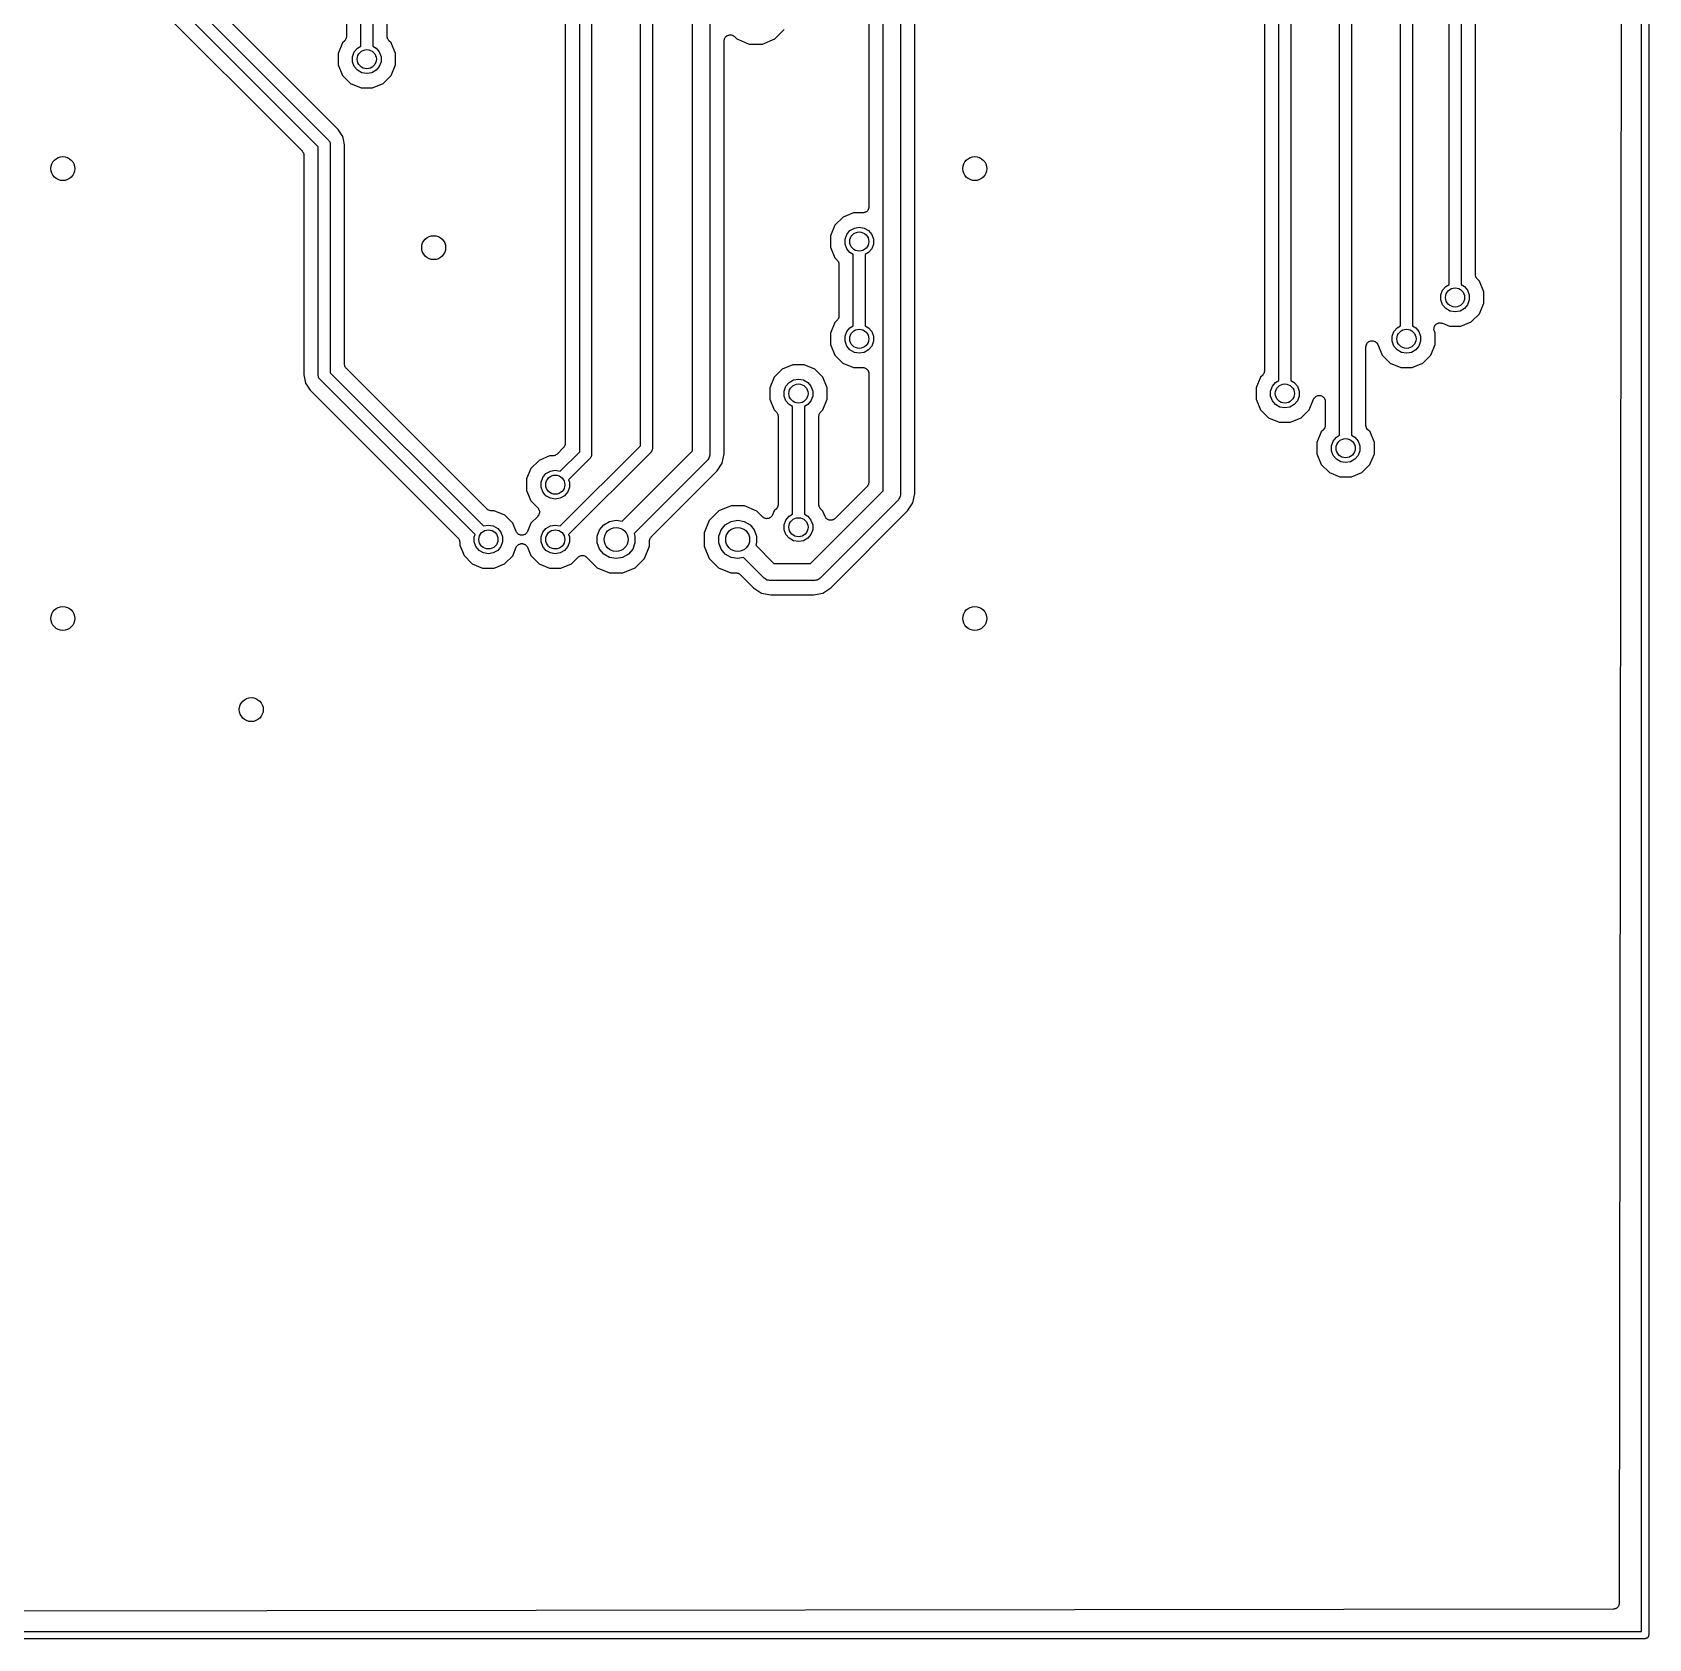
# Model space of a CAD drawing. Extents: x 25 to 125, y -125 to -25.
# Drawn here: x 91.31 to 125.08, y -125.08 to -91.51 of the extents above; entities that cross this region are included whole.
import ezdxf

# ---------------------------------------------------------------- set-up
doc = ezdxf.new("R2010")
doc.units = 0
doc.header["$MEASUREMENT"] = 0
doc.layers.add('BLACK', color=7, linetype='CONTINUOUS')

msp = doc.modelspace()

# ---------------------------------------------------------------- linework, layer by layer
at = {"layer": 'Black'}
for p, q in [((124.925, -124.925), (124.925, -25.075)), ((125.075, -25), (125.075, -125)), ((124.587, -25.5272), (124.46, -124.333)), ((105.103, -100.255), (105.103, -47.1916)), ((105.463, -47.117), (105.463, -100.33)), ((102.745, -100.278), (102.745, -55.5153)), ((102.995, -55.5153), (102.995, -100.33)), ((104.015, -100.151), (104.015, -55.5153)), ((104.265, -55.5153), (104.265, -100.203)), ((109.445, -72.562), (109.445, -101.164)), ((109.745, -101.152), (109.745, -72.5745)), ((109.085, -101.09), (109.085, -72.6366)), ((119.89, -97.6467), (119.89, -73.2038)), ((120.14, -73.152), (120.14, -97.6467)), ((118.62, -99.9327), (118.62, -74.4383)), ((118.87, -74.4383), (118.87, -99.9327)), ((117.35, -98.7897), (117.35, -76.2163)), ((117.6, -76.2163), (117.6, -98.7897)), ((117.05, -76.5004), (117.05, -98.5838)), ((97.873, -77.4825), (97.873, -91.5988)), ((98.173, -91.8047), (98.173, -77.47)), ((98.423, -77.5218), (98.423, -91.8047)), ((98.723, -91.5989), (98.723, -77.6986)), ((120.906, -96.6291), (120.906, -78.1761)), ((121.156, -78.1344), (121.156, -96.6291)), ((121.456, -96.5773), (121.456, -78.1469)), ((102.445, -85.8576), (102.445, -100.101)), ((108.785, -87.696), (108.785, -95.1581)), ((97.284, -93.9048), (91.9866, -88.6074)), ((92.2, -88.4672), (97.4974, -93.7646)), ((92.898, -89.943), (96.9468, -93.9918)), ((97.7007, -93.5436), (94.8346, -90.6776)), ((106.822, -91.6528), (107.019, -91.456)), ((97.7896, -91.7347), (97.6981, -91.9551)), ((97.8357, -91.6887), (97.7896, -91.7347)), ((97.839, -91.6841), (97.8357, -91.6887)), ((97.8433, -91.6804), (97.839, -91.6841)), ((97.8516, -91.6661), (97.8433, -91.6804)), ((97.8611, -91.6526), (97.8516, -91.6661)), ((97.8625, -91.6471), (97.8611, -91.6526)), ((97.8653, -91.6422), (97.8625, -91.6471)), ((97.8682, -91.626), (97.8653, -91.6422)), ((97.8725, -91.61), (97.8682, -91.626)), ((97.873, -91.5988), (97.872, -91.6044)), ((97.872, -91.6044), (97.8725, -91.61)), ((98.1044, -91.8443), (98.173, -91.8047)), ((98.423, -91.8047), (98.4916, -91.8443)), ((98.724, -91.6044), (98.723, -91.5989)), ((98.7235, -91.6099), (98.724, -91.6044)), ((98.7278, -91.626), (98.7235, -91.6099)), ((98.7307, -91.6424), (98.7278, -91.626)), ((98.7334, -91.6472), (98.7307, -91.6424)), ((98.7349, -91.6525), (98.7334, -91.6472)), ((98.7444, -91.6661), (98.7349, -91.6525)), ((98.7527, -91.6806), (98.7444, -91.6661)), ((98.7569, -91.6841), (98.7527, -91.6806)), ((98.7601, -91.6887), (98.7569, -91.6841)), ((98.807, -91.7356), (98.7601, -91.6887)), ((98.8981, -91.9562), (98.807, -91.7356)), ((105.763, -91.6926), (105.766, -91.6762)), ((105.763, -100.317), (105.763, -91.6926)), ((105.766, -91.6762), (105.767, -91.6597)), ((105.767, -91.6597), (105.77, -91.6547)), ((105.77, -91.6547), (105.771, -91.6492)), ((105.771, -91.6492), (105.779, -91.6348)), ((105.779, -91.6348), (105.786, -91.6197)), ((105.786, -91.6197), (105.79, -91.6158)), ((105.79, -91.6158), (105.793, -91.611)), ((105.793, -91.611), (105.805, -91.6003)), ((105.805, -91.6003), (105.817, -91.5885)), ((105.817, -91.5885), (105.822, -91.5862)), ((105.822, -91.5862), (105.826, -91.5827)), ((105.826, -91.5827), (105.842, -91.577)), ((105.842, -91.577), (105.857, -91.5699)), ((105.857, -91.5699), (105.863, -91.5695)), ((105.863, -91.5695), (105.868, -91.5676)), ((105.868, -91.5676), (105.885, -91.5676)), ((105.885, -91.5676), (105.901, -91.5661)), ((105.901, -91.5661), (105.907, -91.5676)), ((105.907, -91.5676), (105.912, -91.5676)), ((105.912, -91.5676), (105.928, -91.5733)), ((105.928, -91.5733), (105.944, -91.5776)), ((105.944, -91.5776), (105.948, -91.5808)), ((105.948, -91.5808), (105.953, -91.5827)), ((105.953, -91.5827), (105.966, -91.5934)), ((105.966, -91.5934), (105.98, -91.6029)), ((105.98, -91.6029), (106.029, -91.6521)), ((106.029, -91.6521), (106.286, -91.7589)), ((106.286, -91.7589), (106.565, -91.7591)), ((106.565, -91.7591), (106.822, -91.6528)), ((97.6981, -91.9551), (97.6979, -92.1938)), ((98.0014, -92.0227), (98.0372, -91.9244)), ((98.0014, -92.1273), (98.0014, -92.0227)), ((98.0372, -92.2256), (98.0014, -92.1273)), ((98.0372, -91.9244), (98.1044, -91.8443)), ((98.4916, -91.8443), (98.5588, -91.9244)), ((98.5588, -91.9244), (98.5946, -92.0227)), ((98.5946, -92.1273), (98.5588, -92.2256)), ((98.5946, -92.0227), (98.5946, -92.1273)), ((98.8979, -92.1949), (98.8981, -91.9562)), ((97.6979, -92.1938), (97.789, -92.4144)), ((97.789, -92.4144), (97.9577, -92.5834)), ((98.1044, -92.3057), (98.0372, -92.2256)), ((98.195, -92.358), (98.1044, -92.3057)), ((98.298, -92.3761), (98.195, -92.358)), ((98.401, -92.358), (98.298, -92.3761)), ((98.4916, -92.3057), (98.401, -92.358)), ((98.5588, -92.2256), (98.4916, -92.3057)), ((98.6374, -92.584), (98.8064, -92.4153)), ((98.8064, -92.4153), (98.8979, -92.1949)), ((97.9577, -92.5834), (98.1781, -92.6749)), ((98.1781, -92.6749), (98.4168, -92.6751)), ((98.4168, -92.6751), (98.6374, -92.584)), ((97.4974, -93.7646), (97.5005, -93.7691)), ((97.5005, -93.7691), (97.5048, -93.7727)), ((97.5048, -93.7727), (97.5129, -93.7868)), ((97.5129, -93.7868), (97.5223, -93.8002)), ((97.5223, -93.8002), (97.5237, -93.8055)), ((97.5237, -93.8055), (97.5265, -93.8102)), ((97.5265, -93.8102), (97.5293, -93.8263)), ((97.5293, -93.8263), (97.5335, -93.8421)), ((97.5335, -93.8421), (97.533, -93.8476)), ((97.533, -93.8476), (97.534, -93.853)), ((97.534, -93.853), (97.534, -98.6272)), ((97.7993, -93.6913), (97.7007, -93.5436)), ((97.8113, -93.7513), (97.7993, -93.6913)), ((97.834, -93.8655), (97.8113, -93.7513)), ((96.9468, -93.9918), (96.95, -93.9964)), ((96.95, -93.9964), (96.9543, -94)), ((96.9543, -94), (96.9626, -94.0144)), ((96.9626, -94.0144), (96.9721, -94.028)), ((96.9721, -94.028), (96.9735, -94.0334)), ((96.9735, -94.0334), (96.9763, -94.0382)), ((96.9763, -94.0382), (96.9792, -94.0545)), ((96.9792, -94.0545), (96.9835, -94.0706)), ((96.9835, -94.0706), (96.983, -94.0761)), ((96.983, -94.0761), (96.984, -94.0816)), ((96.984, -94.0816), (96.984, -98.6665)), ((97.284, -98.679), (97.284, -93.9048)), ((97.834, -98.4504), (97.834, -93.8655)), ((108.772, -95.2112), (108.768, -95.2217)), ((108.777, -95.2015), (108.772, -95.2112)), ((108.779, -95.1906), (108.777, -95.2015)), ((108.783, -95.1802), (108.779, -95.1906)), ((108.785, -95.1581), (108.783, -95.1691)), ((108.783, -95.1691), (108.783, -95.1802)), ((108.077, -95.5447), (107.985, -95.7651)), ((108.246, -95.376), (108.077, -95.5447)), ((108.466, -95.2849), (108.246, -95.376)), ((108.658, -95.2851), (108.466, -95.2849)), ((108.669, -95.2831), (108.658, -95.2851)), ((108.68, -95.2831), (108.669, -95.2831)), ((108.69, -95.2794), (108.68, -95.2831)), ((108.701, -95.2774), (108.69, -95.2794)), ((108.711, -95.2719), (108.701, -95.2774)), ((108.722, -95.268), (108.711, -95.2719)), ((108.73, -95.2609), (108.722, -95.268)), ((108.74, -95.2554), (108.73, -95.2609)), ((108.747, -95.2469), (108.74, -95.2554)), ((108.755, -95.2397), (108.747, -95.2469)), ((108.761, -95.2301), (108.755, -95.2397)), ((108.768, -95.2217), (108.761, -95.2301)), ((107.985, -95.7651), (107.985, -96.0038)), ((108.288, -95.8327), (108.324, -95.7344)), ((108.288, -95.9373), (108.288, -95.8327)), ((108.324, -95.7344), (108.391, -95.6543)), ((108.391, -95.6543), (108.482, -95.602)), ((108.482, -95.602), (108.585, -95.5839)), ((108.585, -95.5839), (108.688, -95.602)), ((108.688, -95.602), (108.779, -95.6543)), ((108.779, -95.6543), (108.846, -95.7344)), ((108.846, -95.7344), (108.882, -95.8327)), ((108.882, -95.8327), (108.882, -95.9373)), ((107.985, -96.0038), (108.076, -96.2244)), ((108.076, -96.2244), (108.123, -96.2713)), ((108.324, -96.0356), (108.288, -95.9373)), ((108.391, -96.1157), (108.324, -96.0356)), ((108.46, -96.1553), (108.391, -96.1157)), ((108.46, -97.6467), (108.46, -96.1553)), ((108.779, -96.1157), (108.71, -96.1553)), ((108.71, -96.1553), (108.71, -97.6467)), ((108.846, -96.0356), (108.779, -96.1157)), ((108.882, -95.9373), (108.846, -96.0356)), ((108.123, -96.2713), (108.126, -96.2759)), ((108.126, -96.2759), (108.13, -96.2794)), ((108.13, -96.2794), (108.139, -96.2939)), ((108.139, -96.2939), (108.148, -96.3075)), ((108.148, -96.3075), (108.15, -96.3128)), ((108.15, -96.3128), (108.152, -96.3176)), ((108.152, -96.3176), (108.155, -96.334)), ((108.155, -96.334), (108.16, -96.3501)), ((108.16, -96.3501), (108.159, -96.3556)), ((108.159, -96.3556), (108.16, -96.3611)), ((108.16, -96.3611), (108.16, -97.4408)), ((120.77, -96.9028), (120.837, -96.8227)), ((120.837, -96.8227), (120.906, -96.7831)), ((120.906, -96.7831), (120.906, -96.6291)), ((121.156, -96.6291), (121.156, -96.7831)), ((121.156, -96.7831), (121.225, -96.8227)), ((121.225, -96.8227), (121.292, -96.9028)), ((121.457, -96.5828), (121.456, -96.5773)), ((121.456, -96.5883), (121.457, -96.5828)), ((121.461, -96.6044), (121.456, -96.5883)), ((121.464, -96.6208), (121.461, -96.6044)), ((121.466, -96.6256), (121.464, -96.6208)), ((121.468, -96.6309), (121.466, -96.6256)), ((121.477, -96.6445), (121.468, -96.6309)), ((121.486, -96.659), (121.477, -96.6445)), ((121.49, -96.6625), (121.486, -96.659)), ((121.493, -96.6671), (121.49, -96.6625)), ((121.54, -96.714), (121.493, -96.6671)), ((121.631, -96.9346), (121.54, -96.714)), ((120.734, -97.0011), (120.77, -96.9028)), ((120.734, -97.1057), (120.734, -97.0011)), ((120.77, -97.204), (120.734, -97.1057)), ((120.837, -97.2841), (120.77, -97.204)), ((121.292, -97.204), (121.225, -97.2841)), ((121.292, -96.9028), (121.328, -97.0011)), ((121.328, -97.1057), (121.292, -97.204)), ((121.328, -97.0011), (121.328, -97.1057)), ((121.539, -97.3937), (121.631, -97.1733)), ((121.631, -97.1733), (121.631, -96.9346)), ((108.077, -97.5767), (107.985, -97.7971)), ((108.123, -97.5307), (108.077, -97.5767)), ((108.126, -97.5261), (108.123, -97.5307)), ((108.13, -97.5224), (108.126, -97.5261)), ((108.139, -97.5081), (108.13, -97.5224)), ((108.148, -97.4946), (108.139, -97.5081)), ((108.15, -97.4891), (108.148, -97.4946)), ((108.152, -97.4842), (108.15, -97.4891)), ((108.155, -97.468), (108.152, -97.4842)), ((108.16, -97.452), (108.155, -97.468)), ((108.16, -97.4408), (108.159, -97.4464)), ((108.159, -97.4464), (108.16, -97.452)), ((120.928, -97.3364), (120.837, -97.2841)), ((121.031, -97.3545), (120.928, -97.3364)), ((121.134, -97.3364), (121.031, -97.3545)), ((121.225, -97.2841), (121.134, -97.3364)), ((121.15, -97.6535), (121.37, -97.5624)), ((121.37, -97.5624), (121.539, -97.3937)), ((107.985, -97.7971), (107.985, -98.0358)), ((108.288, -97.8647), (108.324, -97.7664)), ((108.288, -97.9693), (108.288, -97.8647)), ((108.324, -97.7664), (108.391, -97.6863)), ((108.391, -97.6863), (108.46, -97.6467)), ((108.71, -97.6467), (108.779, -97.6863)), ((108.779, -97.6863), (108.846, -97.7664)), ((108.846, -97.7664), (108.882, -97.8647)), ((108.882, -97.8647), (108.882, -97.9693)), ((119.718, -97.8647), (119.754, -97.7664)), ((119.718, -97.9693), (119.718, -97.8647)), ((119.754, -97.7664), (119.821, -97.6863)), ((119.821, -97.6863), (119.89, -97.6467)), ((120.14, -97.6467), (120.209, -97.6863)), ((120.209, -97.6863), (120.276, -97.7664)), ((120.276, -97.7664), (120.312, -97.8647)), ((120.312, -97.8647), (120.312, -97.9693)), ((120.589, -97.7152), (120.591, -97.6988)), ((120.59, -97.7207), (120.589, -97.7152)), ((120.59, -97.7262), (120.59, -97.7207)), ((120.595, -97.7421), (120.59, -97.7262)), ((120.591, -97.6988), (120.592, -97.6822)), ((120.592, -97.6822), (120.594, -97.677)), ((120.594, -97.677), (120.595, -97.6715)), ((120.595, -97.6715), (120.603, -97.6568)), ((120.599, -97.7583), (120.595, -97.7421)), ((120.615, -97.7982), (120.599, -97.7583)), ((120.603, -97.6568), (120.609, -97.6414)), ((120.609, -97.6414), (120.613, -97.6373)), ((120.613, -97.6373), (120.615, -97.6324)), ((120.615, -97.6324), (120.628, -97.6212)), ((120.615, -98.0369), (120.615, -97.7982)), ((120.628, -97.6212), (120.639, -97.609)), ((120.639, -97.609), (120.644, -97.6064)), ((120.644, -97.6064), (120.648, -97.6026)), ((120.648, -97.6026), (120.663, -97.5963)), ((120.663, -97.5963), (120.678, -97.5886)), ((120.678, -97.5886), (120.683, -97.5879)), ((120.683, -97.5879), (120.689, -97.5858)), ((120.689, -97.5858), (120.705, -97.5851)), ((120.705, -97.5851), (120.722, -97.5829)), ((120.722, -97.5829), (120.727, -97.5841)), ((120.727, -97.5841), (120.733, -97.5839)), ((120.733, -97.5839), (120.749, -97.5889)), ((120.749, -97.5889), (120.765, -97.5925)), ((120.765, -97.5925), (120.911, -97.6533)), ((120.911, -97.6533), (121.15, -97.6535)), ((107.985, -98.0358), (108.076, -98.2564)), ((108.324, -98.0676), (108.288, -97.9693)), ((108.391, -98.1477), (108.324, -98.0676)), ((108.482, -98.2), (108.391, -98.1477)), ((108.585, -98.2181), (108.482, -98.2)), ((108.688, -98.2), (108.585, -98.2181)), ((108.779, -98.1477), (108.688, -98.2)), ((108.846, -98.0676), (108.779, -98.1477)), ((108.882, -97.9693), (108.846, -98.0676)), ((119.17, -98.0831), (119.173, -98.064)), ((119.17, -99.7269), (119.17, -98.0831)), ((119.173, -98.064), (119.176, -98.0448)), ((119.176, -98.0448), (119.177, -98.0423)), ((119.177, -98.0423), (119.178, -98.0396)), ((119.178, -98.0396), (119.187, -98.0228)), ((119.187, -98.0228), (119.196, -98.0057)), ((119.196, -98.0057), (119.198, -98.0038)), ((119.198, -98.0038), (119.2, -98.0014)), ((119.2, -98.0014), (119.215, -97.989)), ((119.215, -97.989), (119.229, -97.9759)), ((119.229, -97.9759), (119.231, -97.9748)), ((119.231, -97.9748), (119.233, -97.9731)), ((119.233, -97.9731), (119.252, -97.9665)), ((119.252, -97.9665), (119.27, -97.959)), ((119.27, -97.959), (119.272, -97.9589)), ((119.272, -97.9589), (119.275, -97.958)), ((119.275, -97.958), (119.294, -97.958)), ((119.294, -97.958), (119.314, -97.9572)), ((119.314, -97.9572), (119.316, -97.958)), ((119.316, -97.958), (119.319, -97.958)), ((119.319, -97.958), (119.337, -97.9646)), ((119.337, -97.9646), (119.356, -97.9705)), ((119.356, -97.9705), (119.358, -97.9721)), ((119.358, -97.9721), (119.36, -97.9731)), ((119.36, -97.9731), (119.375, -97.9855)), ((119.375, -97.9855), (119.391, -97.9973)), ((119.391, -97.9973), (119.392, -97.9997)), ((119.392, -97.9997), (119.394, -98.0014)), ((119.394, -98.0014), (119.404, -98.0182)), ((119.404, -98.0182), (119.414, -98.0346)), ((119.414, -98.0346), (119.506, -98.2564)), ((119.754, -98.0676), (119.718, -97.9693)), ((119.821, -98.1477), (119.754, -98.0676)), ((119.912, -98.2), (119.821, -98.1477)), ((120.015, -98.2181), (119.912, -98.2)), ((120.118, -98.2), (120.015, -98.2181)), ((120.209, -98.1477), (120.118, -98.2)), ((120.276, -98.0676), (120.209, -98.1477)), ((120.312, -97.9693), (120.276, -98.0676)), ((120.523, -98.2573), (120.615, -98.0369)), ((97.835, -98.4559), (97.834, -98.4504)), ((97.8345, -98.4614), (97.835, -98.4559)), ((97.8388, -98.4775), (97.8345, -98.4614)), ((97.8417, -98.4938), (97.8388, -98.4775)), ((97.8445, -98.4986), (97.8417, -98.4938)), ((97.8459, -98.504), (97.8445, -98.4986)), ((97.8554, -98.5176), (97.8459, -98.504)), ((97.8637, -98.532), (97.8554, -98.5176)), ((97.868, -98.5356), (97.8637, -98.532)), ((97.8712, -98.5402), (97.868, -98.5356)), ((100.802, -101.471), (97.8712, -98.5402)), ((106.976, -98.551), (106.807, -98.7197)), ((107.196, -98.4599), (106.976, -98.551)), ((107.435, -98.4601), (107.196, -98.4599)), ((107.655, -98.5516), (107.435, -98.4601)), ((107.824, -98.7206), (107.655, -98.5516)), ((108.076, -98.2564), (108.245, -98.4254)), ((108.245, -98.4254), (108.465, -98.5169)), ((108.465, -98.5169), (108.658, -98.5171)), ((108.658, -98.5171), (108.669, -98.519)), ((108.669, -98.519), (108.68, -98.519)), ((108.68, -98.519), (108.691, -98.5228)), ((108.691, -98.5228), (108.702, -98.5248)), ((108.702, -98.5248), (108.711, -98.5303)), ((108.711, -98.5303), (108.722, -98.5341)), ((108.722, -98.5341), (108.73, -98.5413)), ((108.73, -98.5413), (108.74, -98.5468)), ((108.74, -98.5468), (108.747, -98.5553)), ((108.747, -98.5553), (108.755, -98.5624)), ((108.755, -98.5624), (108.761, -98.5721)), ((108.761, -98.5721), (108.768, -98.5807)), ((108.768, -98.5807), (108.772, -98.591)), ((117.05, -98.5838), (117.049, -98.5894)), ((117.049, -98.5894), (117.05, -98.595)), ((119.506, -98.2564), (119.675, -98.4254)), ((119.675, -98.4254), (119.895, -98.5169)), ((119.895, -98.5169), (120.134, -98.5171)), ((120.134, -98.5171), (120.354, -98.426)), ((120.354, -98.426), (120.523, -98.2573)), ((96.984, -98.6665), (97.0186, -98.8407)), ((97.0186, -98.8407), (97.1173, -98.9884)), ((97.285, -98.6844), (97.284, -98.679)), ((97.2845, -98.6899), (97.285, -98.6844)), ((97.2887, -98.7057), (97.2845, -98.6899)), ((97.2915, -98.7218), (97.2887, -98.7057)), ((97.2943, -98.7265), (97.2915, -98.7218)), ((97.2957, -98.7318), (97.2943, -98.7265)), ((97.3051, -98.7452), (97.2957, -98.7318)), ((97.3132, -98.7593), (97.3051, -98.7452)), ((97.3175, -98.7629), (97.3132, -98.7593)), ((97.3206, -98.7674), (97.3175, -98.7629)), ((100.559, -102.006), (97.3206, -98.7674)), ((97.534, -98.6272), (100.733, -101.826)), ((106.807, -98.7197), (106.715, -98.9401)), ((107.018, -99.0077), (107.054, -98.9094)), ((107.054, -98.9094), (107.121, -98.8293)), ((107.121, -98.8293), (107.212, -98.777)), ((107.212, -98.777), (107.315, -98.7589)), ((107.315, -98.7589), (107.418, -98.777)), ((107.418, -98.777), (107.509, -98.8293)), ((107.509, -98.8293), (107.576, -98.9094)), ((107.576, -98.9094), (107.612, -99.0077)), ((107.915, -98.9412), (107.824, -98.7206)), ((108.772, -98.591), (108.777, -98.6006)), ((108.777, -98.6006), (108.779, -98.6116)), ((108.779, -98.6116), (108.783, -98.6221)), ((108.783, -98.6221), (108.783, -98.6332)), ((108.783, -98.6332), (108.785, -98.6441)), ((108.785, -98.6441), (108.785, -100.913)), ((116.967, -98.7197), (116.875, -98.9401)), ((117.013, -98.6737), (116.967, -98.7197)), ((117.016, -98.6691), (117.013, -98.6737)), ((117.02, -98.6654), (117.016, -98.6691)), ((117.029, -98.6511), (117.02, -98.6654)), ((117.038, -98.6376), (117.029, -98.6511)), ((117.04, -98.6321), (117.038, -98.6376)), ((117.042, -98.6272), (117.04, -98.6321)), ((117.045, -98.611), (117.042, -98.6272)), ((117.05, -98.595), (117.045, -98.611)), ((117.178, -99.0077), (117.214, -98.9094)), ((117.214, -98.9094), (117.281, -98.8293)), ((117.281, -98.8293), (117.35, -98.7897)), ((117.6, -98.7897), (117.669, -98.8293)), ((117.669, -98.8293), (117.736, -98.9094)), ((117.736, -98.9094), (117.772, -99.0077)), ((97.1173, -98.9884), (100.201, -102.072)), ((106.715, -98.9401), (106.715, -99.1788)), ((106.715, -99.1788), (106.806, -99.3994)), ((107.018, -99.1123), (107.018, -99.0077)), ((107.054, -99.2106), (107.018, -99.1123)), ((107.121, -99.2907), (107.054, -99.2106)), ((107.576, -99.2106), (107.509, -99.2907)), ((107.612, -99.1123), (107.576, -99.2106)), ((107.612, -99.0077), (107.612, -99.1123)), ((107.823, -99.4003), (107.915, -99.1799)), ((107.915, -99.1799), (107.915, -98.9412)), ((116.875, -98.9401), (116.875, -99.1788)), ((116.875, -99.1788), (116.966, -99.3994)), ((117.178, -99.1123), (117.178, -99.0077)), ((117.214, -99.2106), (117.178, -99.1123)), ((117.281, -99.2907), (117.214, -99.2106)), ((117.736, -99.2106), (117.669, -99.2907)), ((117.772, -99.1123), (117.736, -99.2106)), ((117.772, -99.0077), (117.772, -99.1123)), ((117.983, -99.4003), (118.076, -99.1779)), ((118.076, -99.1779), (118.086, -99.1617)), ((118.086, -99.1617), (118.096, -99.145)), ((118.096, -99.145), (118.098, -99.1431)), ((118.098, -99.1431), (118.099, -99.1407)), ((118.099, -99.1407), (118.115, -99.129)), ((118.115, -99.129), (118.129, -99.1166)), ((118.129, -99.1166), (118.132, -99.1157)), ((118.132, -99.1157), (118.134, -99.1139)), ((118.134, -99.1139), (118.153, -99.1081)), ((118.153, -99.1081), (118.171, -99.1015)), ((118.171, -99.1015), (118.174, -99.1015)), ((118.174, -99.1015), (118.177, -99.1007)), ((118.177, -99.1007), (118.196, -99.1015)), ((118.196, -99.1015), (118.215, -99.1015)), ((118.215, -99.1015), (118.218, -99.1025)), ((118.218, -99.1025), (118.221, -99.1027)), ((118.221, -99.1027), (118.238, -99.1101)), ((118.238, -99.1101), (118.256, -99.1166)), ((118.256, -99.1166), (118.259, -99.1185)), ((118.259, -99.1185), (118.261, -99.1196)), ((118.261, -99.1196), (118.276, -99.1326)), ((118.276, -99.1326), (118.29, -99.145)), ((118.29, -99.145), (118.292, -99.1475)), ((118.292, -99.1475), (118.294, -99.1494)), ((118.294, -99.1494), (118.303, -99.1665)), ((118.303, -99.1665), (118.312, -99.1832)), ((118.312, -99.1832), (118.313, -99.186)), ((118.313, -99.186), (118.314, -99.1885)), ((118.314, -99.1885), (118.317, -99.2076)), ((118.317, -99.2076), (118.32, -99.2266)), ((118.32, -99.2266), (118.32, -99.7268)), ((106.806, -99.3994), (106.853, -99.4463)), ((106.853, -99.4463), (106.856, -99.4509)), ((106.856, -99.4509), (106.86, -99.4544)), ((106.86, -99.4544), (106.869, -99.4689)), ((106.869, -99.4689), (106.878, -99.4825)), ((106.878, -99.4825), (106.88, -99.4878)), ((106.88, -99.4878), (106.882, -99.4926)), ((106.882, -99.4926), (106.885, -99.509)), ((106.885, -99.509), (106.89, -99.5251)), ((106.89, -99.5251), (106.889, -99.5306)), ((106.889, -99.5306), (106.89, -99.5361)), ((106.89, -99.5361), (106.89, -101.378)), ((107.19, -99.3303), (107.121, -99.2907)), ((107.19, -101.584), (107.19, -99.3303)), ((107.509, -99.2907), (107.44, -99.3303)), ((107.44, -99.3303), (107.44, -101.584)), ((107.74, -99.525), (107.745, -99.509)), ((107.741, -99.5306), (107.74, -99.525)), ((107.74, -99.5362), (107.741, -99.5306)), ((107.74, -101.378), (107.74, -99.5362)), ((107.745, -99.509), (107.748, -99.4928)), ((107.748, -99.4928), (107.75, -99.4879)), ((107.75, -99.4879), (107.752, -99.4824)), ((107.752, -99.4824), (107.761, -99.4689)), ((107.761, -99.4689), (107.77, -99.4546)), ((107.77, -99.4546), (107.774, -99.4509)), ((107.774, -99.4509), (107.777, -99.4463)), ((107.777, -99.4463), (107.823, -99.4003)), ((116.966, -99.3994), (117.135, -99.5684)), ((117.135, -99.5684), (117.355, -99.6599)), ((117.372, -99.343), (117.281, -99.2907)), ((117.475, -99.3611), (117.372, -99.343)), ((117.578, -99.343), (117.475, -99.3611)), ((117.669, -99.2907), (117.578, -99.343)), ((117.594, -99.6601), (117.814, -99.569)), ((117.814, -99.569), (117.983, -99.4003)), ((117.355, -99.6599), (117.594, -99.6601)), ((118.237, -99.8627), (118.145, -100.083)), ((118.283, -99.8167), (118.237, -99.8627)), ((118.286, -99.8121), (118.283, -99.8167)), ((118.29, -99.8084), (118.286, -99.8121)), ((118.299, -99.7941), (118.29, -99.8084)), ((118.308, -99.7806), (118.299, -99.7941)), ((118.31, -99.7751), (118.308, -99.7806)), ((118.312, -99.7702), (118.31, -99.7751)), ((118.315, -99.7539), (118.312, -99.7702)), ((118.32, -99.738), (118.315, -99.7539)), ((118.32, -99.7268), (118.319, -99.7324)), ((118.319, -99.7324), (118.32, -99.738)), ((118.551, -99.9723), (118.62, -99.9327)), ((118.87, -99.9327), (118.939, -99.9723)), ((119.171, -99.7324), (119.17, -99.7269)), ((119.17, -99.7379), (119.171, -99.7324)), ((119.175, -99.754), (119.17, -99.7379)), ((119.178, -99.7704), (119.175, -99.754)), ((119.18, -99.7752), (119.178, -99.7704)), ((119.182, -99.7805), (119.18, -99.7752)), ((119.191, -99.7941), (119.182, -99.7805)), ((119.2, -99.8086), (119.191, -99.7941)), ((119.204, -99.8121), (119.2, -99.8086)), ((119.207, -99.8167), (119.204, -99.8121)), ((119.254, -99.8636), (119.207, -99.8167)), ((119.345, -100.084), (119.254, -99.8636)), ((102.408, -100.191), (102.271, -100.328)), ((102.34, -101.826), (104.015, -100.151)), ((102.34, -100.683), (102.745, -100.278)), ((102.411, -100.187), (102.408, -100.191)), ((102.415, -100.183), (102.411, -100.187)), ((102.424, -100.169), (102.415, -100.183)), ((102.433, -100.155), (102.424, -100.169)), ((102.435, -100.15), (102.433, -100.155)), ((102.437, -100.145), (102.435, -100.15)), ((102.44, -100.128), (102.437, -100.145)), ((102.445, -100.112), (102.44, -100.128)), ((102.445, -100.101), (102.444, -100.107)), ((102.444, -100.107), (102.445, -100.112)), ((103.63, -101.729), (105.103, -100.255)), ((104.244, -100.269), (104.236, -100.283)), ((104.253, -100.256), (104.244, -100.269)), ((104.255, -100.251), (104.253, -100.256)), ((104.257, -100.246), (104.255, -100.251)), ((104.26, -100.23), (104.257, -100.246)), ((104.265, -100.214), (104.26, -100.23)), ((104.265, -100.203), (104.264, -100.208)), ((104.264, -100.208), (104.265, -100.214)), ((118.145, -100.083), (118.145, -100.322)), ((118.448, -100.151), (118.484, -100.052)), ((118.448, -100.255), (118.448, -100.151)), ((118.484, -100.354), (118.448, -100.255)), ((118.484, -100.052), (118.551, -99.9723)), ((118.939, -99.9723), (119.006, -100.052)), ((119.006, -100.052), (119.042, -100.151)), ((119.042, -100.255), (119.006, -100.354)), ((119.042, -100.151), (119.042, -100.255)), ((119.345, -100.323), (119.345, -100.084)), ((101.896, -100.456), (101.727, -100.625)), ((102.116, -100.365), (101.896, -100.456)), ((102.181, -100.365), (102.116, -100.365)), ((102.187, -100.364), (102.181, -100.365)), ((102.192, -100.364), (102.187, -100.364)), ((102.208, -100.36), (102.192, -100.364)), ((102.225, -100.357), (102.208, -100.36)), ((102.23, -100.355), (102.225, -100.357)), ((102.235, -100.353), (102.23, -100.355)), ((102.249, -100.344), (102.235, -100.353)), ((102.263, -100.335), (102.249, -100.344)), ((102.267, -100.331), (102.263, -100.335)), ((102.271, -100.328), (102.267, -100.331)), ((104.228, -100.291), (102.514, -102.006)), ((102.958, -100.418), (102.514, -100.863)), ((102.962, -100.414), (102.958, -100.418)), ((102.966, -100.41), (102.962, -100.414)), ((102.974, -100.396), (102.966, -100.41)), ((102.983, -100.383), (102.974, -100.396)), ((102.985, -100.378), (102.983, -100.383)), ((102.987, -100.373), (102.985, -100.378)), ((102.99, -100.357), (102.987, -100.373)), ((102.995, -100.341), (102.99, -100.357)), ((102.995, -100.33), (102.994, -100.335)), ((102.994, -100.335), (102.995, -100.341)), ((105.41, -100.457), (103.881, -101.986)), ((104.232, -100.287), (104.228, -100.291)), ((104.236, -100.283), (104.232, -100.287)), ((105.415, -100.451), (105.41, -100.457)), ((105.421, -100.446), (105.415, -100.451)), ((105.433, -100.425), (105.421, -100.446)), ((105.446, -100.406), (105.433, -100.425)), ((105.448, -100.398), (105.446, -100.406)), ((105.452, -100.392), (105.448, -100.398)), ((105.456, -100.368), (105.452, -100.392)), ((105.462, -100.346), (105.456, -100.368)), ((105.463, -100.33), (105.462, -100.338)), ((105.462, -100.338), (105.462, -100.346)), ((105.614, -100.678), (105.724, -100.513)), ((105.724, -100.513), (105.763, -100.317)), ((118.145, -100.322), (118.236, -100.542)), ((118.236, -100.542), (118.405, -100.711)), ((118.551, -100.434), (118.484, -100.354)), ((118.642, -100.486), (118.551, -100.434)), ((118.745, -100.504), (118.642, -100.486)), ((118.848, -100.486), (118.745, -100.504)), ((118.939, -100.434), (118.848, -100.486)), ((119.006, -100.354), (118.939, -100.434)), ((119.084, -100.712), (119.253, -100.543)), ((119.253, -100.543), (119.345, -100.323)), ((101.727, -100.625), (101.635, -100.845)), ((101.635, -100.845), (101.635, -101.084)), ((101.938, -100.913), (101.974, -100.814)), ((101.938, -101.017), (101.938, -100.913)), ((101.974, -100.814), (102.041, -100.734)), ((102.041, -100.734), (102.132, -100.682)), ((102.132, -100.682), (102.235, -100.664)), ((102.235, -100.664), (102.338, -100.682)), ((102.338, -100.682), (102.34, -100.683)), ((102.514, -100.863), (102.532, -100.913)), ((102.532, -100.913), (102.532, -101.017)), ((104.242, -102.05), (105.614, -100.678)), ((108.78, -100.94), (108.777, -100.956)), ((108.785, -100.924), (108.78, -100.94)), ((108.785, -100.913), (108.784, -100.918)), ((108.784, -100.918), (108.785, -100.924)), ((118.405, -100.711), (118.625, -100.803)), ((118.625, -100.803), (118.864, -100.803)), ((118.864, -100.803), (119.084, -100.712)), ((101.635, -101.084), (101.726, -101.304)), ((101.974, -101.116), (101.938, -101.017)), ((102.041, -101.196), (101.974, -101.116)), ((102.132, -101.248), (102.041, -101.196)), ((102.235, -101.266), (102.132, -101.248)), ((102.338, -101.248), (102.235, -101.266)), ((102.429, -101.196), (102.338, -101.248)), ((102.496, -101.116), (102.429, -101.196)), ((102.532, -101.017), (102.496, -101.116)), ((107.567, -102.608), (109.085, -101.09)), ((108.748, -101.003), (108.079, -101.672)), ((108.751, -100.998), (108.748, -101.003)), ((108.755, -100.995), (108.751, -100.998)), ((108.764, -100.98), (108.755, -100.995)), ((108.773, -100.967), (108.764, -100.98)), ((108.775, -100.961), (108.773, -100.967)), ((108.777, -100.956), (108.775, -100.961)), ((109.397, -101.285), (109.392, -101.292)), ((109.403, -101.28), (109.397, -101.285)), ((109.415, -101.26), (109.403, -101.28)), ((109.428, -101.24), (109.415, -101.26)), ((109.43, -101.233), (109.428, -101.24)), ((109.434, -101.226), (109.43, -101.233)), ((109.438, -101.203), (109.434, -101.226)), ((109.444, -101.18), (109.438, -101.203)), ((109.445, -101.164), (109.444, -101.172)), ((109.444, -101.172), (109.444, -101.18)), ((109.706, -101.347), (109.745, -101.152)), ((100.806, -101.474), (100.802, -101.471)), ((100.81, -101.478), (100.806, -101.474)), ((100.824, -101.487), (100.81, -101.478)), ((100.838, -101.496), (100.824, -101.487)), ((100.843, -101.498), (100.838, -101.496)), ((100.848, -101.5), (100.843, -101.498)), ((100.865, -101.503), (100.848, -101.5)), ((100.881, -101.508), (100.865, -101.503)), ((100.886, -101.507), (100.881, -101.508)), ((100.892, -101.508), (100.886, -101.507)), ((100.958, -101.508), (100.892, -101.508)), ((101.178, -101.6), (100.958, -101.508)), ((101.347, -101.769), (101.178, -101.6)), ((101.726, -101.304), (101.868, -101.447)), ((101.868, -101.626), (101.727, -101.768)), ((101.868, -101.447), (101.875, -101.456)), ((101.874, -101.617), (101.868, -101.626)), ((101.882, -101.61), (101.874, -101.617)), ((101.875, -101.456), (101.882, -101.464)), ((101.882, -101.464), (101.887, -101.474)), ((101.887, -101.599), (101.882, -101.61)), ((101.887, -101.474), (101.894, -101.483)), ((101.893, -101.59), (101.887, -101.599)), ((101.896, -101.58), (101.893, -101.59)), ((101.894, -101.483), (101.896, -101.494)), ((101.896, -101.494), (101.901, -101.504)), ((101.901, -101.57), (101.896, -101.58)), ((101.901, -101.504), (101.902, -101.515)), ((101.902, -101.559), (101.901, -101.57)), ((101.902, -101.515), (101.905, -101.526)), ((101.905, -101.548), (101.902, -101.559)), ((101.905, -101.526), (101.904, -101.537)), ((101.904, -101.537), (101.905, -101.548)), ((105.649, -101.514), (105.452, -101.711)), ((105.906, -101.408), (105.649, -101.514)), ((106.185, -101.408), (105.906, -101.408)), ((106.442, -101.515), (106.185, -101.408)), ((106.565, -101.638), (106.442, -101.515)), ((106.753, -101.627), (106.748, -101.634)), ((106.759, -101.621), (106.753, -101.627)), ((106.765, -101.609), (106.759, -101.621)), ((106.772, -101.597), (106.765, -101.609)), ((106.807, -101.514), (106.772, -101.597)), ((106.853, -101.468), (106.807, -101.514)), ((106.856, -101.463), (106.853, -101.468)), ((106.86, -101.459), (106.856, -101.463)), ((106.869, -101.445), (106.86, -101.459)), ((106.878, -101.432), (106.869, -101.445)), ((106.88, -101.426), (106.878, -101.432)), ((106.882, -101.421), (106.88, -101.426)), ((106.885, -101.405), (106.882, -101.421)), ((106.89, -101.389), (106.885, -101.405)), ((106.89, -101.378), (106.889, -101.383)), ((106.889, -101.383), (106.89, -101.389)), ((107.054, -101.703), (107.121, -101.623)), ((107.121, -101.623), (107.19, -101.584)), ((107.44, -101.584), (107.509, -101.623)), ((107.509, -101.623), (107.576, -101.703)), ((107.741, -101.383), (107.74, -101.378)), ((107.74, -101.389), (107.741, -101.383)), ((107.745, -101.405), (107.74, -101.389)), ((107.748, -101.421), (107.745, -101.405)), ((107.75, -101.426), (107.748, -101.421)), ((107.752, -101.432), (107.75, -101.426)), ((107.761, -101.445), (107.752, -101.432)), ((107.77, -101.46), (107.761, -101.445)), ((109.392, -101.292), (107.769, -102.915)), ((107.774, -101.463), (107.77, -101.46)), ((107.777, -101.468), (107.774, -101.463)), ((107.824, -101.515), (107.777, -101.468)), ((107.872, -101.63), (107.824, -101.515)), ((107.99, -103.119), (109.596, -101.513)), ((109.596, -101.513), (109.706, -101.347)), ((100.733, -101.826), (100.735, -101.825)), ((100.735, -101.825), (100.838, -101.807)), ((100.838, -101.807), (100.941, -101.825)), ((100.941, -101.825), (101.032, -101.877)), ((101.032, -101.877), (101.099, -101.957)), ((101.099, -101.957), (101.135, -102.056)), ((101.419, -101.943), (101.347, -101.769)), ((101.428, -101.957), (101.419, -101.943)), ((101.436, -101.972), (101.428, -101.957)), ((101.645, -101.957), (101.637, -101.972)), ((101.654, -101.943), (101.645, -101.957)), ((101.727, -101.768), (101.654, -101.943)), ((101.938, -102.056), (101.974, -101.957)), ((101.974, -101.957), (102.041, -101.877)), ((102.041, -101.877), (102.132, -101.825)), ((102.132, -101.825), (102.235, -101.807)), ((102.235, -101.807), (102.338, -101.825)), ((102.338, -101.825), (102.34, -101.826)), ((103.11, -102.038), (103.157, -101.907)), ((103.157, -101.907), (103.247, -101.8)), ((103.247, -101.8), (103.368, -101.731)), ((103.368, -101.731), (103.505, -101.706)), ((103.505, -101.706), (103.63, -101.729)), ((105.452, -101.711), (105.345, -101.968)), ((105.65, -102.038), (105.697, -101.907)), ((105.697, -101.907), (105.787, -101.8)), ((105.787, -101.8), (105.908, -101.731)), ((105.908, -101.731), (106.045, -101.706)), ((106.045, -101.706), (106.182, -101.731)), ((106.182, -101.731), (106.303, -101.8)), ((106.303, -101.8), (106.393, -101.907)), ((106.393, -101.907), (106.44, -102.038)), ((106.576, -101.646), (106.565, -101.638)), ((106.586, -101.655), (106.576, -101.646)), ((106.594, -101.659), (106.586, -101.655)), ((106.601, -101.663), (106.594, -101.659)), ((106.614, -101.667), (106.601, -101.663)), ((106.627, -101.672), (106.614, -101.667)), ((106.636, -101.673), (106.627, -101.672)), ((106.644, -101.675), (106.636, -101.673)), ((106.657, -101.674), (106.644, -101.675)), ((106.671, -101.674), (106.657, -101.674)), ((106.679, -101.672), (106.671, -101.674)), ((106.688, -101.671), (106.679, -101.672)), ((106.7, -101.665), (106.688, -101.671)), ((106.713, -101.661), (106.7, -101.665)), ((106.72, -101.656), (106.713, -101.661)), ((106.728, -101.652), (106.72, -101.656)), ((106.737, -101.643), (106.728, -101.652)), ((106.748, -101.634), (106.737, -101.643)), ((107.018, -101.802), (107.054, -101.703)), ((107.018, -101.906), (107.018, -101.802)), ((107.054, -102.005), (107.018, -101.906)), ((107.576, -101.703), (107.612, -101.802)), ((107.612, -101.906), (107.576, -102.005)), ((107.612, -101.802), (107.612, -101.906)), ((107.879, -101.642), (107.872, -101.63)), ((107.885, -101.655), (107.879, -101.642)), ((107.891, -101.661), (107.885, -101.655)), ((107.895, -101.668), (107.891, -101.661)), ((107.906, -101.676), (107.895, -101.668)), ((107.916, -101.686), (107.906, -101.676)), ((107.924, -101.689), (107.916, -101.686)), ((107.93, -101.694), (107.924, -101.689)), ((107.944, -101.699), (107.93, -101.694)), ((107.956, -101.704), (107.944, -101.699)), ((107.965, -101.705), (107.956, -101.704)), ((107.972, -101.708), (107.965, -101.705)), ((107.986, -101.707), (107.972, -101.708)), ((108, -101.708), (107.986, -101.707)), ((108.008, -101.706), (108, -101.708)), ((108.017, -101.706), (108.008, -101.706)), ((108.029, -101.701), (108.017, -101.706)), ((108.043, -101.697), (108.029, -101.701)), ((108.05, -101.692), (108.043, -101.697)), ((108.057, -101.689), (108.05, -101.692)), ((108.068, -101.68), (108.057, -101.689)), ((108.079, -101.672), (108.068, -101.68)), ((100.201, -102.072), (100.204, -102.076)), ((100.204, -102.076), (100.208, -102.08)), ((100.208, -102.08), (100.217, -102.094)), ((100.217, -102.094), (100.226, -102.108)), ((100.226, -102.108), (100.228, -102.113)), ((100.228, -102.113), (100.23, -102.118)), ((100.23, -102.118), (100.233, -102.135)), ((100.233, -102.135), (100.237, -102.151)), ((100.237, -102.151), (100.237, -102.156)), ((100.237, -102.156), (100.238, -102.162)), ((100.238, -102.162), (100.238, -102.227)), ((100.238, -102.227), (100.329, -102.447)), ((100.541, -102.056), (100.559, -102.006)), ((100.541, -102.16), (100.541, -102.056)), ((100.577, -102.259), (100.541, -102.16)), ((100.644, -102.339), (100.577, -102.259)), ((101.099, -102.259), (101.032, -102.339)), ((101.135, -102.16), (101.099, -102.259)), ((101.135, -102.056), (101.135, -102.16)), ((101.346, -102.448), (101.419, -102.273)), ((101.419, -102.273), (101.428, -102.259)), ((101.428, -102.259), (101.436, -102.244)), ((101.44, -101.976), (101.436, -101.972)), ((101.436, -102.244), (101.44, -102.24)), ((101.443, -101.98), (101.44, -101.976)), ((101.44, -102.24), (101.443, -102.236)), ((101.456, -101.99), (101.443, -101.98)), ((101.443, -102.236), (101.456, -102.225)), ((101.468, -102.002), (101.456, -101.99)), ((101.456, -102.225), (101.468, -102.214)), ((101.473, -102.004), (101.468, -102.002)), ((101.468, -102.214), (101.474, -102.212)), ((101.478, -102.007), (101.473, -102.004)), ((101.474, -102.212), (101.478, -102.209)), ((101.494, -102.012), (101.478, -102.007)), ((101.478, -102.209), (101.494, -102.204)), ((101.509, -102.019), (101.494, -102.012)), ((101.494, -102.204), (101.509, -102.197)), ((101.514, -102.019), (101.509, -102.019)), ((101.509, -102.197), (101.515, -102.197)), ((101.52, -102.02), (101.514, -102.019)), ((101.515, -102.197), (101.52, -102.195)), ((101.536, -102.02), (101.52, -102.02)), ((101.52, -102.195), (101.537, -102.196)), ((101.553, -102.021), (101.536, -102.02)), ((101.537, -102.196), (101.553, -102.196)), ((101.558, -102.019), (101.553, -102.021)), ((101.553, -102.196), (101.559, -102.197)), ((101.564, -102.019), (101.558, -102.019)), ((101.559, -102.197), (101.564, -102.197)), ((101.579, -102.012), (101.564, -102.019)), ((101.564, -102.197), (101.579, -102.204)), ((101.595, -102.007), (101.579, -102.012)), ((101.579, -102.204), (101.595, -102.209)), ((101.599, -102.004), (101.595, -102.007)), ((101.595, -102.209), (101.6, -102.212)), ((101.605, -102.002), (101.599, -102.004)), ((101.6, -102.212), (101.605, -102.214)), ((101.617, -101.991), (101.605, -102.002)), ((101.605, -102.214), (101.617, -102.226)), ((101.63, -101.98), (101.617, -101.991)), ((101.617, -102.226), (101.63, -102.236)), ((101.633, -101.976), (101.63, -101.98)), ((101.63, -102.236), (101.633, -102.24)), ((101.637, -101.972), (101.633, -101.976)), ((101.633, -102.24), (101.637, -102.244)), ((101.637, -102.244), (101.645, -102.259)), ((101.645, -102.259), (101.654, -102.273)), ((101.654, -102.273), (101.726, -102.447)), ((101.938, -102.16), (101.938, -102.056)), ((101.974, -102.259), (101.938, -102.16)), ((102.041, -102.339), (101.974, -102.259)), ((102.496, -102.259), (102.429, -102.339)), ((102.532, -102.16), (102.496, -102.259)), ((102.514, -102.006), (102.532, -102.056)), ((102.532, -102.056), (102.532, -102.16)), ((103.11, -102.178), (103.11, -102.038)), ((103.157, -102.309), (103.11, -102.178)), ((103.9, -102.178), (103.853, -102.309)), ((103.881, -101.986), (103.9, -102.038)), ((103.9, -102.038), (103.9, -102.178)), ((104.098, -102.505), (104.205, -102.248)), ((104.205, -102.128), (104.21, -102.112)), ((104.206, -102.134), (104.205, -102.128)), ((104.205, -102.139), (104.206, -102.134)), ((104.205, -102.248), (104.205, -102.139)), ((104.21, -102.112), (104.213, -102.096)), ((104.213, -102.096), (104.215, -102.091)), ((104.215, -102.091), (104.217, -102.086)), ((104.217, -102.086), (104.226, -102.072)), ((104.226, -102.072), (104.235, -102.058)), ((104.235, -102.058), (104.239, -102.054)), ((104.239, -102.054), (104.242, -102.05)), ((105.345, -101.968), (105.345, -102.247)), ((105.345, -102.247), (105.451, -102.504)), ((105.65, -102.178), (105.65, -102.038)), ((105.697, -102.309), (105.65, -102.178)), ((106.44, -102.178), (106.421, -102.23)), ((106.421, -102.23), (106.8, -102.608)), ((106.44, -102.038), (106.44, -102.178)), ((107.121, -102.085), (107.054, -102.005)), ((107.212, -102.137), (107.121, -102.085)), ((107.315, -102.155), (107.212, -102.137)), ((107.418, -102.137), (107.315, -102.155)), ((107.509, -102.085), (107.418, -102.137)), ((107.576, -102.005), (107.509, -102.085)), ((100.329, -102.447), (100.498, -102.616)), ((100.498, -102.616), (100.718, -102.708)), ((100.735, -102.391), (100.644, -102.339)), ((100.838, -102.409), (100.735, -102.391)), ((100.941, -102.391), (100.838, -102.409)), ((101.032, -102.339), (100.941, -102.391)), ((100.957, -102.708), (101.177, -102.617)), ((101.177, -102.617), (101.346, -102.448)), ((101.726, -102.447), (101.895, -102.616)), ((101.895, -102.616), (102.115, -102.708)), ((102.132, -102.391), (102.041, -102.339)), ((102.235, -102.409), (102.132, -102.391)), ((102.338, -102.391), (102.235, -102.409)), ((102.429, -102.339), (102.338, -102.391)), ((102.354, -102.708), (102.574, -102.617)), ((102.574, -102.617), (102.711, -102.48)), ((102.711, -102.48), (102.723, -102.472)), ((102.723, -102.472), (102.733, -102.463)), ((102.733, -102.463), (102.741, -102.46)), ((102.741, -102.46), (102.748, -102.455)), ((102.748, -102.455), (102.761, -102.451)), ((102.761, -102.451), (102.774, -102.446)), ((102.774, -102.446), (102.782, -102.446)), ((102.782, -102.446), (102.79, -102.444)), ((102.79, -102.444), (102.804, -102.445)), ((102.804, -102.445), (102.818, -102.444)), ((102.818, -102.444), (102.826, -102.447)), ((102.826, -102.447), (102.834, -102.447)), ((102.834, -102.447), (102.847, -102.453)), ((102.847, -102.453), (102.86, -102.458)), ((102.86, -102.458), (102.866, -102.463)), ((102.866, -102.463), (102.874, -102.466)), ((102.874, -102.466), (102.884, -102.476)), ((102.884, -102.476), (102.895, -102.484)), ((102.895, -102.484), (102.899, -102.491)), ((102.899, -102.491), (102.905, -102.497)), ((102.905, -102.497), (102.906, -102.499)), ((102.906, -102.499), (103.108, -102.701)), ((103.247, -102.416), (103.157, -102.309)), ((103.368, -102.485), (103.247, -102.416)), ((103.505, -102.51), (103.368, -102.485)), ((103.642, -102.485), (103.505, -102.51)), ((103.763, -102.416), (103.642, -102.485)), ((103.853, -102.309), (103.763, -102.416)), ((103.901, -102.702), (104.098, -102.505)), ((105.451, -102.504), (105.648, -102.701)), ((105.787, -102.416), (105.697, -102.309)), ((105.908, -102.485), (105.787, -102.416)), ((106.045, -102.51), (105.908, -102.485)), ((106.17, -102.487), (106.045, -102.51)), ((106.598, -102.915), (106.17, -102.487)), ((106.8, -102.608), (107.567, -102.608)), ((100.718, -102.708), (100.957, -102.708)), ((102.115, -102.708), (102.354, -102.708)), ((103.108, -102.701), (103.365, -102.808)), ((103.365, -102.808), (103.644, -102.808)), ((103.644, -102.808), (103.901, -102.702)), ((105.648, -102.701), (105.905, -102.808)), ((105.905, -102.808), (106.014, -102.808)), ((106.014, -102.808), (106.019, -102.809)), ((106.019, -102.809), (106.025, -102.808)), ((106.025, -102.808), (106.041, -102.813)), ((106.041, -102.813), (106.057, -102.816)), ((106.057, -102.816), (106.062, -102.818)), ((106.062, -102.818), (106.067, -102.82)), ((106.067, -102.82), (106.081, -102.829)), ((106.081, -102.829), (106.095, -102.838)), ((106.095, -102.838), (106.099, -102.842)), ((106.099, -102.842), (106.103, -102.845)), ((106.103, -102.845), (106.377, -103.119)), ((106.604, -102.92), (106.598, -102.915)), ((106.609, -102.926), (106.604, -102.92)), ((106.63, -102.938), (106.609, -102.926)), ((106.649, -102.951), (106.63, -102.938)), ((106.657, -102.953), (106.649, -102.951)), ((106.663, -102.957), (106.657, -102.953)), ((106.687, -102.961), (106.663, -102.957)), ((106.709, -102.967), (106.687, -102.961)), ((106.717, -102.967), (106.709, -102.967)), ((106.725, -102.968), (106.717, -102.967)), ((107.641, -102.968), (106.725, -102.968)), ((107.649, -102.967), (107.641, -102.968)), ((107.657, -102.967), (107.649, -102.967)), ((107.68, -102.961), (107.657, -102.967)), ((107.703, -102.957), (107.68, -102.961)), ((107.71, -102.953), (107.703, -102.957)), ((107.717, -102.951), (107.71, -102.953)), ((107.737, -102.938), (107.717, -102.951)), ((107.757, -102.926), (107.737, -102.938)), ((107.762, -102.92), (107.757, -102.926)), ((107.769, -102.915), (107.762, -102.92)), ((106.377, -103.119), (106.542, -103.229)), ((106.542, -103.229), (106.738, -103.268)), ((106.738, -103.268), (107.629, -103.268)), ((107.629, -103.268), (107.824, -103.229)), ((107.824, -103.229), (107.99, -103.119)), ((124.333, -124.46), (25.5022, -124.587)), ((124.344, -124.458), (124.333, -124.46)), ((124.355, -124.458), (124.344, -124.458)), ((124.366, -124.454), (124.355, -124.458)), ((124.377, -124.452), (124.366, -124.454)), ((124.386, -124.447), (124.377, -124.452)), ((124.397, -124.443), (124.386, -124.447)), ((124.405, -124.436), (124.397, -124.443)), ((124.415, -124.43), (124.405, -124.436)), ((124.422, -124.422), (124.415, -124.43)), ((124.43, -124.415), (124.422, -124.422)), ((124.436, -124.405), (124.43, -124.415)), ((124.443, -124.397), (124.436, -124.405)), ((124.447, -124.386), (124.443, -124.397)), ((124.452, -124.377), (124.447, -124.386)), ((124.454, -124.366), (124.452, -124.377)), ((124.458, -124.355), (124.454, -124.366)), ((124.46, -124.333), (124.458, -124.344)), ((124.458, -124.344), (124.458, -124.355)), ((25.075, -124.925), (124.925, -124.925)), ((125, -125.075), (25, -125.075)), ((125.006, -125.074), (125, -125.075)), ((125.013, -125.074), (125.006, -125.074)), ((125.019, -125.072), (125.013, -125.074)), ((125.026, -125.07), (125.019, -125.072)), ((125.031, -125.067), (125.026, -125.07)), ((125.037, -125.065), (125.031, -125.067)), ((125.043, -125.061), (125.037, -125.065)), ((125.048, -125.057), (125.043, -125.061)), ((125.052, -125.052), (125.048, -125.057)), ((125.057, -125.048), (125.052, -125.052)), ((125.061, -125.043), (125.057, -125.048)), ((125.065, -125.037), (125.061, -125.043)), ((125.067, -125.031), (125.065, -125.037)), ((125.07, -125.026), (125.067, -125.031)), ((125.072, -125.019), (125.07, -125.026)), ((125.074, -125.013), (125.072, -125.019)), ((125.075, -125), (125.074, -125.006)), ((125.074, -125.006), (125.074, -125.013))]:
    msp.add_line(p, q, dxfattribs=at)
for centre, radius in [((98.298, -92.075), 0.2), ((91.948, -94.361), 0.25), ((110.998, -94.361), 0.25), ((99.695, -96.012), 0.25), ((108.585, -95.885), 0.2), ((121.031, -97.0534), 0.2), ((108.585, -97.917), 0.2), ((120.015, -97.917), 0.2), ((107.315, -99.06), 0.2), ((117.475, -99.06), 0.2), ((118.745, -100.203), 0.2), ((102.235, -100.965), 0.2), ((100.838, -102.108), 0.2), ((102.235, -102.108), 0.2), ((103.505, -102.108), 0.25), ((106.045, -102.108), 0.25), ((107.315, -101.854), 0.2), ((91.948, -103.759), 0.25), ((110.998, -103.759), 0.25), ((95.885, -105.664), 0.25)]:
    msp.add_circle(centre, radius, dxfattribs=at)

doc.saveas('drawing.dxf')
